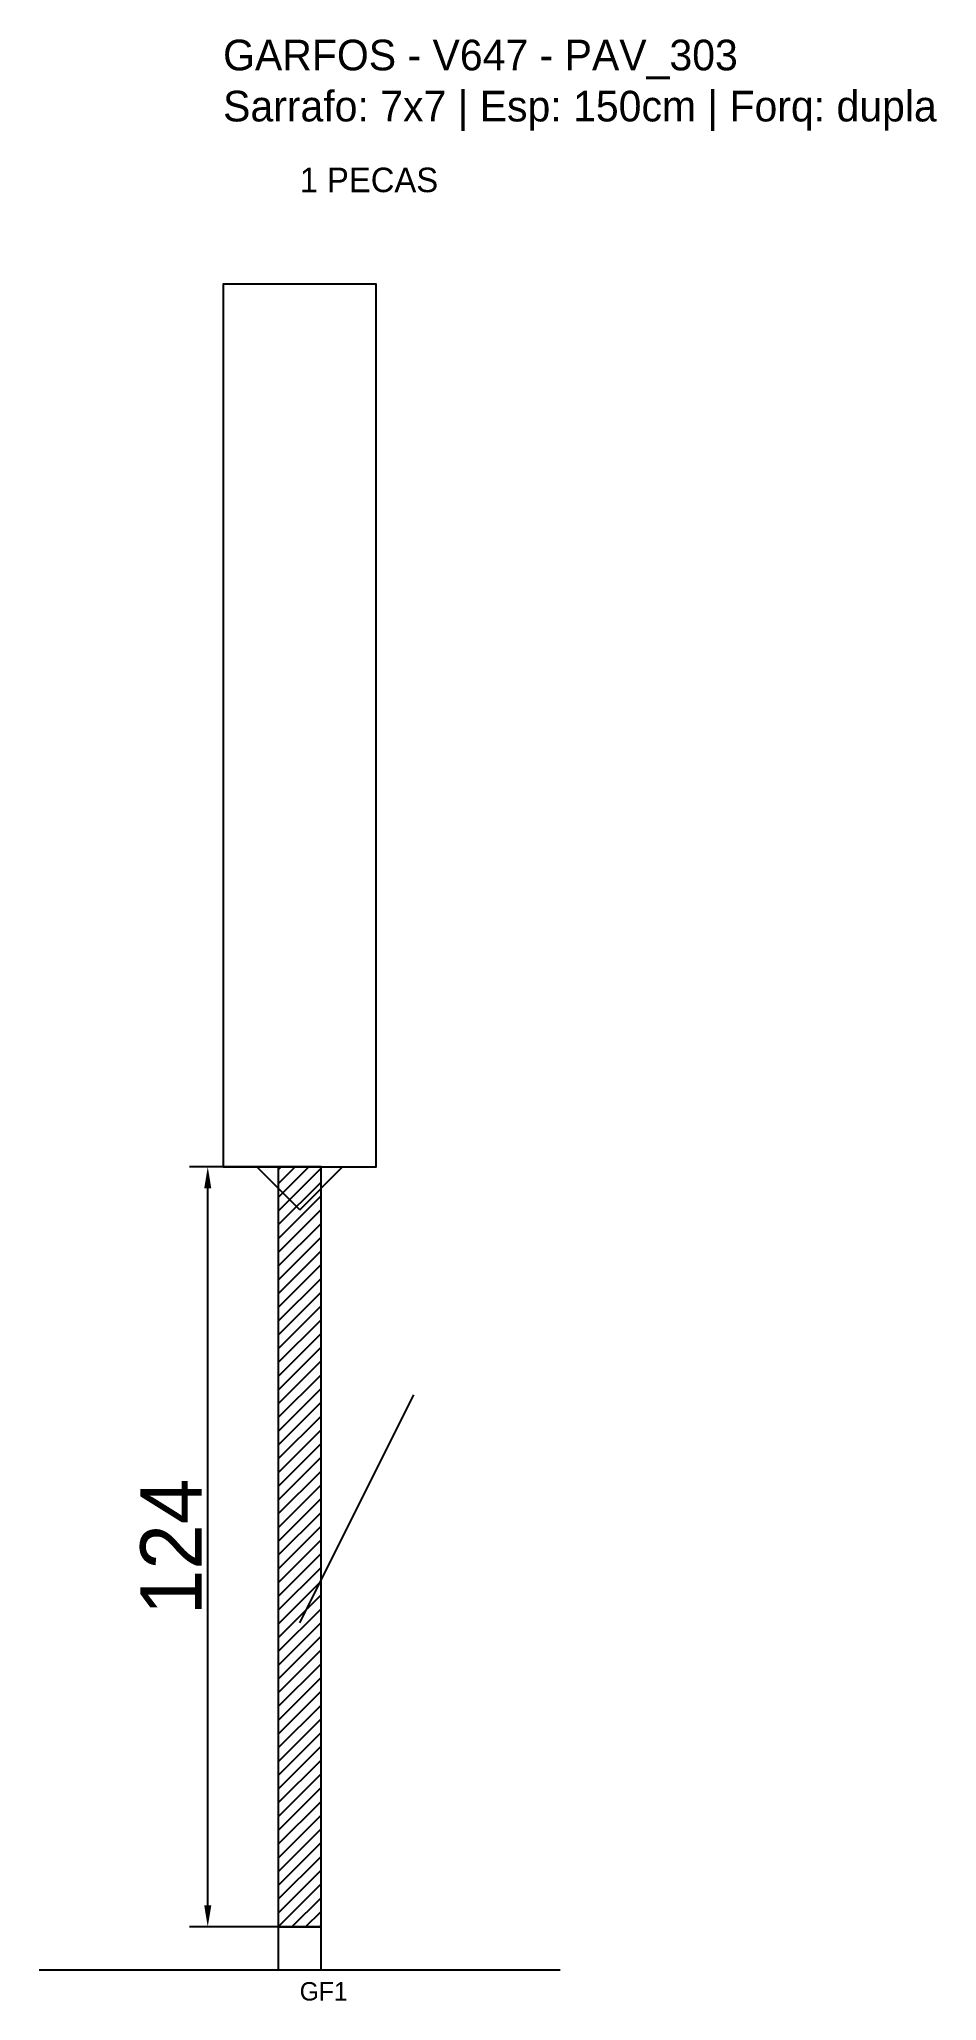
# Model space of a CAD drawing. Header units: metres. Extents: x -30 to 116, y -12 to 308.
import ezdxf

# ---------------------------------------------------------------- set-up
doc = ezdxf.new("R2010")
doc.units = ezdxf.units.M
for name, color, linetype in [('BARRA_ANCORAGEM', 1, 'Continuous'), ('COTA', 241, 'Continuous'), ('GARFOS OK', 3, 'Continuous'), ('NOME DA VIGA', 6, 'Continuous'), ('SARR_7x7', 40, 'Continuous'), ('VIGAS', 3, 'Continuous')]:
    doc.layers.add(name, color=color, linetype=linetype)
doc.dimstyles.new('EZ DXF', dxfattribs={"dimtxt": 10, "dimasz": 3.5, "dimexe": 3, "dimexo": 1.5, "dimgap": 1, "dimtad": 1, "dimdec": 1, "dimdsep": 46, "dimcen": 2.5, "dimazin": 3, "dimtfac": 1, "dimtmove": 0, "dimatfit": 3})

msp = doc.modelspace()

# ---------------------------------------------------------------- hatches: boundary and pattern name
at = {"layer": 'COTA'}
h = msp.add_hatch(dxfattribs=at)
h.set_pattern_fill('ANSI31', scale=0.5)
h.paths.add_polyline_path([(9, 0), (16, 0), (16, 124), (9, 124)])

# ---------------------------------------------------------------- linework, layer by layer
at = {"layer": 'BARRA_ANCORAGEM'}
msp.add_line((12.5, 49.6), (31.1, 86.8), dxfattribs=at)
at = {"layer": 'GARFOS OK'}
for p, q in [((12.5, 117), (5.5, 124)), ((5.5, 124), (19.5, 124)), ((12.5, 117), (19.5, 124))]:
    msp.add_line(p, q, dxfattribs=at)
at = {"layer": 'GARFOS OK', "linetype": 'CONTINUOUS'}
msp.add_line((-30, -7), (55, -7), dxfattribs=at)
at = {"layer": 'GARFOS OK'}
msp.add_lwpolyline([(9, 0), (16, 0), (16, 124), (9, 124), (9, 0)], dxfattribs=at)
at = {"layer": 'SARR_7x7'}
msp.add_lwpolyline([(9, -7), (16, -7), (16, 0), (9, 0), (9, -7)], dxfattribs=at)
at = {"layer": 'VIGAS'}
msp.add_lwpolyline([(0, 124), (25, 124), (25, 268), (0, 268), (0, 124)], dxfattribs=at)

# ---------------------------------------------------------------- texts
at = {"layer": 'NOME DA VIGA'}
for s, height, p in [('1 PECAS', 4, (12.5, 283)), ('GF1', 3, (12.5, -12))]:
    msp.add_text(s, height=height, dxfattribs=at).set_placement(p)
at = {"layer": 'NOME DA VIGA', "insert": (0, 293), "char_height": 5, "attachment_point": 7}
msp.add_mtext('GARFOS - V647 - PAV_303\\PSarrafo: 7x7 | Esp: 150cm | Forq: dupla', dxfattribs=at)

# ---------------------------------------------------------------- dimensions: what is measured, and where the dimension line sits
at = {"layer": 'COTA'}
msp.add_linear_dim(base=(-2.5, 0), p1=(12.5, 0), p2=(12.5, 124), angle=90, dimstyle='EZ DXF', dxfattribs=at).render()

doc.saveas('drawing.dxf')
